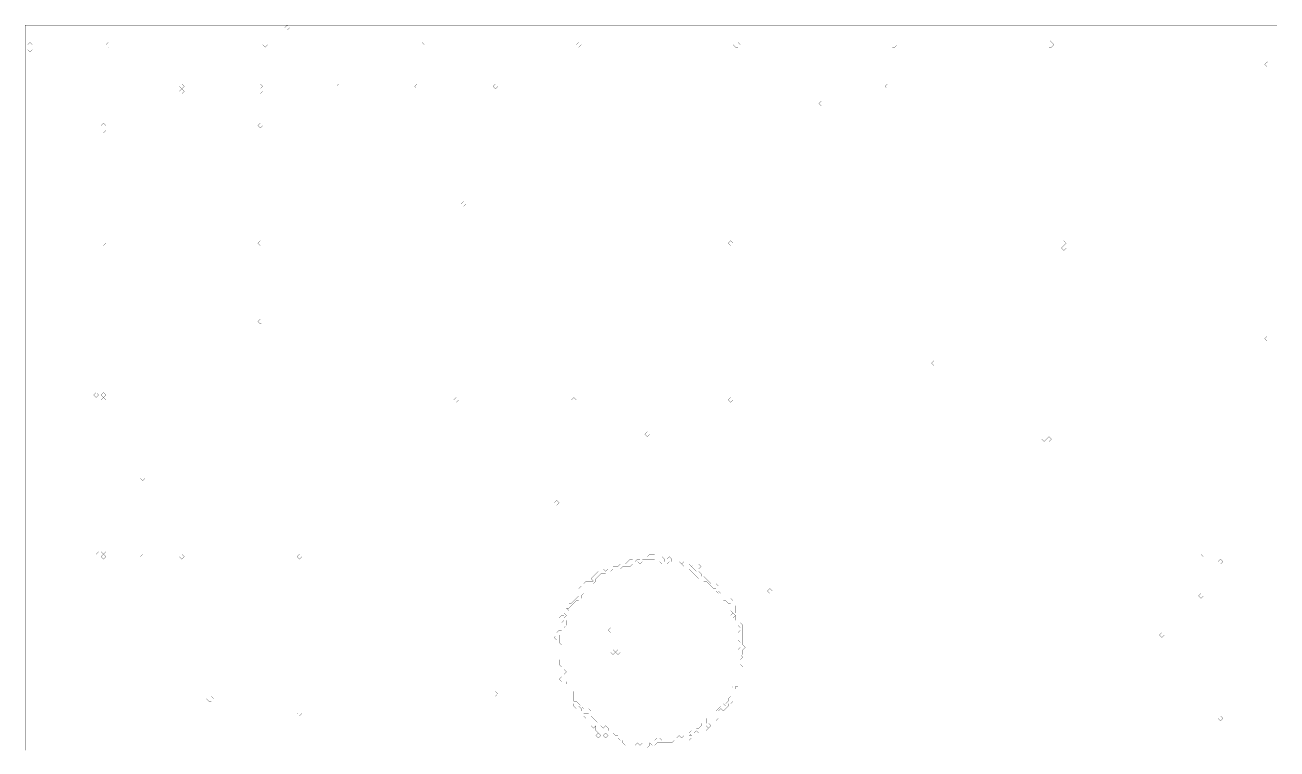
# Model space of a CAD drawing. Header units: metres. Extents: x 0 to 4870, y -4870 to 0.
# Drawn here: x 0 to 4870, y -2816 to 0 of the extents above; entities that cross this region are included whole.
import ezdxf

# ---------------------------------------------------------------- set-up
doc = ezdxf.new("R2010")
doc.units = ezdxf.units.M
doc.layers.add('conductor', color=1, linetype='Continuous')
doc.layers.add('substrate', color=5, linetype='Continuous')

msp = doc.modelspace()

# ---------------------------------------------------------------- linework, layer by layer
at = {"layer": 'conductor', "const_width": 0.5}
for points in [[(2067.9, -1858.2)], [(2401.4, -2077.4), (2401.4, -2086.9), (2391.9, -2096.4), (2382.3, -2086.9), (2372.8, -2096.4), (2363.3, -2096.4), (2353.7, -2106), (2344.2, -2106), (2334.7, -2106), (2325.1, -2106), (2315.6, -2115.5), (2306.1, -2115.5), (2296.6, -2115.5), (2287, -2115.5), (2277.5, -2125), (2268, -2125), (2258.4, -2134.6), (2248.9, -2134.6), (2239.4, -2134.6), (2229.9, -2144.1), (2220.3, -2153.6), (2220.3, -2163.2), (2210.8, -2172.7), (2201.3, -2172.7), (2191.7, -2172.7), (2182.2, -2182.2), (2172.7, -2191.7), (2172.7, -2201.3), (2172.7, -2210.8), (2163.2, -2220.3), (2163.2, -2229.9), (2153.6, -2239.4), (2144.1, -2239.4), (2134.6, -2248.9), (2125, -2258.4), (2115.5, -2268), (2106, -2268), (2115.5, -2277.5), (2106, -2287), (2096.4, -2287), (2106, -2296.6), (2096.4, -2306.1), (2106, -2315.6), (2106, -2325.1), (2106, -2334.7), (2096.4, -2344.2), (2096.4, -2353.7), (2086.9, -2363.3), (2077.4, -2372.8), (2077.4, -2382.3), (2077.4, -2391.9), (2077.4, -2401.4), (2086.9, -2410.9), (2077.4, -2420.4), (2086.9, -2430), (2086.9, -2439.5), (2086.9, -2449), (2086.9, -2458.6), (2086.9, -2468.1), (2086.9, -2477.6), (2086.9, -2487.1), (2096.4, -2496.7), (2096.4, -2506.2), (2106, -2515.7), (2096.4, -2525.3), (2096.4, -2534.8), (2096.4, -2544.3), (2106, -2553.9), (2106, -2563.4), (2115.5, -2572.9), (2125, -2582.4), (2134.6, -2592), (2134.6, -2601.5), (2134.6, -2611), (2134.6, -2620.6), (2134.6, -2630.1), (2144.1, -2630.1), (2153.6, -2639.6), (2163.2, -2649.1), (2172.7, -2658.7), (2182.2, -2658.7), (2191.7, -2658.7), (2201.3, -2668.2), (2201.3, -2677.7), (2191.7, -2687.3), (2201.3, -2687.3), (2210.8, -2696.8), (2220.3, -2706.3), (2229.9, -2715.8), (2229.9, -2725.4), (2239.4, -2725.4), (2248.9, -2734.9), (2258.4, -2725.4), (2268, -2734.9), (2268, -2744.4), (2277.5, -2744.4), (2287, -2744.4), (2296.6, -2754), (2306.1, -2754), (2315.6, -2763.5), (2325.1, -2773), (2334.7, -2782.6), (2344.2, -2782.6), (2353.7, -2782.6), (2363.3, -2782.6), (2372.8, -2782.6), (2382.3, -2782.6), (2391.9, -2782.6), (2401.4, -2782.6), (2410.9, -2782.6), (2420.4, -2782.6), (2430, -2782.6), (2439.5, -2782.6), (2449, -2782.6), (2458.6, -2773), (2468.1, -2773), (2477.6, -2782.6), (2487.1, -2782.6), (2496.7, -2773), (2506.2, -2773), (2515.7, -2773), (2525.3, -2773), (2534.8, -2773), (2544.3, -2763.5), (2553.9, -2773), (2563.4, -2763.5), (2572.9, -2773), (2582.4, -2763.5), (2592, -2763.5), (2582.4, -2754), (2592, -2744.4), (2601.5, -2744.4), (2611, -2734.9), (2620.6, -2734.9), (2630.1, -2725.4), (2630.1, -2715.8), (2639.6, -2706.3), (2649.1, -2715.8), (2649.1, -2706.3), (2649.1, -2696.8), (2658.7, -2687.3), (2668.2, -2687.3), (2677.7, -2687.3), (2687.3, -2696.8), (2687.3, -2687.3), (2687.3, -2677.7), (2687.3, -2668.2), (2696.8, -2658.7), (2706.3, -2649.1), (2715.8, -2639.6), (2725.4, -2649.1), (2725.4, -2639.6), (2734.9, -2630.1), (2734.9, -2620.6), (2744.4, -2611), (2744.4, -2601.5), (2744.4, -2592), (2744.4, -2582.4), (2754, -2572.9), (2754, -2563.4), (2763.5, -2553.9), (2773, -2544.3), (2773, -2534.8), (2773, -2525.3), (2773, -2515.7), (2782.6, -2506.2), (2792.1, -2496.7), (2782.6, -2487.1), (2792.1, -2477.6), (2782.6, -2468.1), (2792.1, -2458.6), (2782.6, -2449), (2782.6, -2439.5), (2773, -2430), (2782.6, -2420.4), (2773, -2410.9), (2782.6, -2401.4), (2773, -2391.9), (2773, -2382.3), (2773, -2372.8), (2773, -2363.3), (2782.6, -2353.7), (2782.6, -2344.2), (2773, -2334.7), (2773, -2325.1), (2763.5, -2315.6), (2763.5, -2306.1), (2763.5, -2296.6), (2754, -2287), (2744.4, -2277.5), (2744.4, -2268), (2744.4, -2258.4), (2744.4, -2248.9), (2734.9, -2248.9), (2725.4, -2239.4), (2715.8, -2239.4), (2706.3, -2229.9), (2696.8, -2220.3), (2696.8, -2210.8), (2687.3, -2201.3), (2687.3, -2191.7), (2677.7, -2191.7), (2668.2, -2182.2), (2658.7, -2172.7), (2649.1, -2163.2), (2639.6, -2163.2), (2630.1, -2153.6), (2620.6, -2153.6), (2611, -2144.1), (2601.5, -2134.6), (2592, -2125), (2582.4, -2115.5), (2572.9, -2115.5), (2563.4, -2115.5), (2553.9, -2106), (2563.4, -2096.4), (2553.9, -2106), (2544.3, -2115.5), (2534.8, -2106), (2534.8, -2096.4), (2525.3, -2096.4), (2515.7, -2096.4), (2506.2, -2086.9), (2496.7, -2096.4), (2487.1, -2096.4), (2477.6, -2096.4), (2468.1, -2086.9), (2458.6, -2086.9), (2449, -2077.4), (2439.5, -2077.4), (2430, -2077.4), (2420.4, -2077.4), (2410.9, -2077.4)], [(2744.4, -2296.6), (2754, -2287), (2763.5, -2296.6), (2754, -2306.1)], [(2268, -2353.7), (2277.5, -2344.2), (2287, -2353.7), (2277.5, -2363.3)], [(2277.5, -2439.5), (2287, -2430), (2296.6, -2439.5), (2287, -2449)], [(2296.6, -2439.5), (2306.1, -2430), (2315.6, -2439.5), (2306.1, -2449)]]:
    msp.add_lwpolyline(points, close=True, dxfattribs=at)
at = {"layer": 'substrate', "const_width": 0.5}
msp.add_lwpolyline([(4869.5, -2820.7), (4869.5, -2811.1), (4869.5, -2801.6), (4869.5, -2792.1), (4869.5, -2782.6), (4869.5, -2773), (4869.5, -2763.5), (4869.5, -2754), (4869.5, -2744.4), (4869.5, -2734.9), (4869.5, -2725.4), (4869.5, -2715.8), (4869.5, -2706.3), (4869.5, -2696.8), (4869.5, -2687.3), (4869.5, -2677.7), (4869.5, -2668.2), (4869.5, -2658.7), (4869.5, -2649.1), (4869.5, -2639.6), (4869.5, -2630.1), (4869.5, -2620.6), (4869.5, -2611), (4869.5, -2601.5), (4869.5, -2592), (4869.5, -2582.4), (4869.5, -2572.9), (4869.5, -2563.4), (4869.5, -2553.9), (4869.5, -2544.3), (4869.5, -2534.8), (4869.5, -2525.3), (4869.5, -2515.7), (4869.5, -2506.2), (4869.5, -2496.7), (4869.5, -2487.1), (4869.5, -2477.6), (4869.5, -2468.1), (4869.5, -2458.6), (4869.5, -2449), (4869.5, -2439.5), (4869.5, -2430), (4869.5, -2420.4), (4869.5, -2410.9), (4869.5, -2401.4), (4869.5, -2391.9), (4869.5, -2382.3), (4869.5, -2372.8), (4869.5, -2363.3), (4869.5, -2353.7), (4869.5, -2344.2), (4869.5, -2334.7), (4869.5, -2325.1), (4869.5, -2315.6), (4869.5, -2306.1), (4869.5, -2296.6), (4869.5, -2287), (4869.5, -2277.5), (4869.5, -2268), (4869.5, -2258.4), (4869.5, -2248.9), (4869.5, -2239.4), (4869.5, -2229.9), (4869.5, -2220.3), (4869.5, -2210.8), (4869.5, -2201.3), (4869.5, -2191.7), (4869.5, -2182.2), (4869.5, -2172.7), (4869.5, -2163.2), (4869.5, -2153.6), (4869.5, -2144.1), (4869.5, -2134.6), (4869.5, -2125), (4869.5, -2115.5), (4869.5, -2106), (4869.5, -2096.4), (4869.5, -2086.9), (4869.5, -2077.4), (4869.5, -2067.9), (4869.5, -2058.3), (4869.5, -2048.8), (4869.5, -2039.3), (4869.5, -2029.7), (4869.5, -2020.2), (4869.5, -2010.7), (4869.5, -2001.2), (4869.5, -1991.6), (4869.5, -1982.1), (4869.5, -1972.6), (4869.5, -1963), (4869.5, -1953.5), (4869.5, -1944), (4869.5, -1934.4), (4869.5, -1924.9), (4869.5, -1915.4), (4869.5, -1905.9), (4869.5, -1896.3), (4869.5, -1886.8), (4869.5, -1877.3), (4869.5, -1867.7), (4869.5, -1858.2), (4869.5, -1848.7), (4869.5, -1839.2), (4869.5, -1829.6), (4869.5, -1820.1), (4869.5, -1810.6), (4869.5, -1801), (4869.5, -1791.5), (4869.5, -1782), (4869.5, -1772.4), (4869.5, -1762.9), (4869.5, -1753.4), (4869.5, -1743.9), (4869.5, -1734.3), (4869.5, -1724.8), (4869.5, -1715.3), (4869.5, -1705.7), (4869.5, -1696.2), (4869.5, -1686.7), (4869.5, -1677.2), (4869.5, -1667.6), (4869.5, -1658.1), (4869.5, -1648.6), (4869.5, -1639), (4869.5, -1629.5), (4869.5, -1620), (4869.5, -1610.5), (4869.5, -1600.9), (4869.5, -1591.4), (4869.5, -1581.9), (4869.5, -1572.3), (4869.5, -1562.8), (4869.5, -1553.3), (4869.5, -1543.7), (4869.5, -1534.2), (4869.5, -1524.7), (4869.5, -1515.2), (4869.5, -1505.6), (4869.5, -1496.1), (4869.5, -1486.6), (4869.5, -1477), (4869.5, -1467.5), (4869.5, -1458), (4869.5, -1448.5), (4869.5, -1438.9), (4869.5, -1429.4), (4869.5, -1419.9), (4869.5, -1410.3), (4869.5, -1400.8), (4869.5, -1391.3), (4869.5, -1381.7), (4869.5, -1372.2), (4869.5, -1362.7), (4869.5, -1353.2), (4869.5, -1343.6), (4869.5, -1334.1), (4869.5, -1324.6), (4869.5, -1315), (4869.5, -1305.5), (4869.5, -1296), (4869.5, -1286.5), (4869.5, -1276.9), (4869.5, -1267.4), (4869.5, -1257.9), (4869.5, -1248.3), (4869.5, -1238.8), (4869.5, -1229.3), (4869.5, -1219.8), (4869.5, -1210.2), (4869.5, -1200.7), (4869.5, -1191.2), (4869.5, -1181.6), (4869.5, -1172.1), (4869.5, -1162.6), (4869.5, -1153), (4869.5, -1143.5), (4869.5, -1134), (4869.5, -1124.5), (4869.5, -1114.9), (4869.5, -1105.4), (4869.5, -1095.9), (4869.5, -1086.3), (4869.5, -1076.8), (4869.5, -1067.3), (4869.5, -1057.8), (4869.5, -1048.2), (4869.5, -1038.7), (4869.5, -1029.2), (4869.5, -1019.6), (4869.5, -1010.1), (4869.5, -1000.6), (4869.5, -991), (4869.5, -981.5), (4869.5, -972), (4869.5, -962.5), (4869.5, -952.9), (4869.5, -943.4), (4869.5, -933.9), (4869.5, -924.3), (4869.5, -914.8), (4869.5, -905.3), (4869.5, -895.8), (4869.5, -886.2), (4869.5, -876.7), (4869.5, -867.2), (4869.5, -857.6), (4869.5, -848.1), (4869.5, -838.6), (4869.5, -829), (4869.5, -819.5), (4869.5, -810), (4869.5, -800.5), (4869.5, -790.9), (4869.5, -781.4), (4869.5, -771.9), (4869.5, -762.3), (4869.5, -752.8), (4869.5, -743.3), (4869.5, -733.8), (4869.5, -724.2), (4869.5, -714.7), (4869.5, -705.2), (4869.5, -695.6), (4869.5, -686.1), (4869.5, -676.6), (4869.5, -667.1), (4869.5, -657.5), (4869.5, -648), (4869.5, -638.5), (4869.5, -628.9), (4869.5, -619.4), (4869.5, -609.9), (4869.5, -600.3), (4869.5, -590.8), (4869.5, -581.3), (4869.5, -571.8), (4869.5, -562.2), (4869.5, -552.7), (4869.5, -543.2), (4869.5, -533.6), (4869.5, -524.1), (4869.5, -514.6), (4869.5, -505.1), (4869.5, -495.5), (4869.5, -486), (4869.5, -476.5), (4869.5, -466.9), (4869.5, -457.4), (4869.5, -447.9), (4869.5, -438.3), (4869.5, -428.8), (4869.5, -419.3), (4869.5, -409.8), (4869.5, -400.2), (4869.5, -390.7), (4869.5, -381.2), (4869.5, -371.6), (4869.5, -362.1), (4869.5, -352.6), (4869.5, -343.1), (4869.5, -333.5), (4869.5, -324), (4869.5, -314.5), (4869.5, -304.9), (4869.5, -295.4), (4869.5, -285.9), (4869.5, -276.3), (4869.5, -266.8), (4869.5, -257.3), (4869.5, -247.8), (4869.5, -238.2), (4869.5, -228.7), (4869.5, -219.2), (4869.5, -209.6), (4869.5, -200.1), (4869.5, -190.6), (4869.5, -181.1), (4869.5, -171.5), (4869.5, -162), (4869.5, -152.5), (4869.5, -142.9), (4869.5, -133.4), (4869.5, -123.9), (4869.5, -114.4), (4869.5, -104.8), (4869.5, -95.3), (4869.5, -85.8), (4869.5, -76.2), (4869.5, -66.7), (4869.5, -57.2), (4869.5, -47.6), (4869.5, -38.1), (4869.5, -28.6), (4869.5, -19.1), (4869.5, -9.5), (4869.5, 0), (4859.9, 0), (4850.4, 0), (4840.9, 0), (4831.4, 0), (4821.8, 0), (4812.3, 0), (4802.8, 0), (4793.2, 0), (4783.7, 0), (4774.2, 0), (4764.6, 0), (4755.1, 0), (4745.6, 0), (4736.1, 0), (4726.5, 0), (4717, 0), (4707.5, 0), (4697.9, 0), (4688.4, 0), (4678.9, 0), (4669.4, 0), (4659.8, 0), (4650.3, 0), (4640.8, 0), (4631.2, 0), (4621.7, 0), (4612.2, 0), (4602.7, 0), (4593.1, 0), (4583.6, 0), (4574.1, 0), (4564.5, 0), (4555, 0), (4545.5, 0), (4535.9, 0), (4526.4, 0), (4516.9, 0), (4507.4, 0), (4497.8, 0), (4488.3, 0), (4478.8, 0), (4469.2, 0), (4459.7, 0), (4450.2, 0), (4440.7, 0), (4431.1, 0), (4421.6, 0), (4412.1, 0), (4402.5, 0), (4393, 0), (4383.5, 0), (4373.9, 0), (4364.4, 0), (4354.9, 0), (4345.4, 0), (4335.8, 0), (4326.3, 0), (4316.8, 0), (4307.2, 0), (4297.7, 0), (4288.2, 0), (4278.7, 0), (4269.1, 0), (4259.6, 0), (4250.1, 0), (4240.5, 0), (4231, 0), (4221.5, 0), (4211.9, 0), (4202.4, 0), (4192.9, 0), (4183.4, 0), (4173.8, 0), (4164.3, 0), (4154.8, 0), (4145.2, 0), (4135.7, 0), (4126.2, 0), (4116.7, 0), (4107.1, 0), (4097.6, 0), (4088.1, 0), (4078.5, 0), (4069, 0), (4059.5, 0), (4050, 0), (4040.4, 0), (4030.9, 0), (4021.4, 0), (4011.8, 0), (4002.3, 0), (3992.8, 0), (3983.2, 0), (3973.7, 0), (3964.2, 0), (3954.7, 0), (3945.1, 0), (3935.6, 0), (3926.1, 0), (3916.5, 0), (3907, 0), (3897.5, 0), (3888, 0), (3878.4, 0), (3868.9, 0), (3859.4, 0), (3849.8, 0), (3840.3, 0), (3830.8, 0), (3821.2, 0), (3811.7, 0), (3802.2, 0), (3792.7, 0), (3783.1, 0), (3773.6, 0), (3764.1, 0), (3754.5, 0), (3745, 0), (3735.5, 0), (3726, 0), (3716.4, 0), (3706.9, 0), (3697.4, 0), (3687.8, 0), (3678.3, 0), (3668.8, 0), (3659.2, 0), (3649.7, 0), (3640.2, 0), (3630.7, 0), (3621.1, 0), (3611.6, 0), (3602.1, 0), (3592.5, 0), (3583, 0), (3573.5, 0), (3564, 0), (3554.4, 0), (3544.9, 0), (3535.4, 0), (3525.8, 0), (3516.3, 0), (3506.8, 0), (3497.3, 0), (3487.7, 0), (3478.2, 0), (3468.7, 0), (3459.1, 0), (3449.6, 0), (3440.1, 0), (3430.5, 0), (3421, 0), (3411.5, 0), (3402, 0), (3392.4, 0), (3382.9, 0), (3373.4, 0), (3363.8, 0), (3354.3, 0), (3344.8, 0), (3335.3, 0), (3325.7, 0), (3316.2, 0), (3306.7, 0), (3297.1, 0), (3287.6, 0), (3278.1, 0), (3268.5, 0), (3259, 0), (3249.5, 0), (3240, 0), (3230.4, 0), (3220.9, 0), (3211.4, 0), (3201.8, 0), (3192.3, 0), (3182.8, 0), (3173.3, 0), (3163.7, 0), (3154.2, 0), (3144.7, 0), (3135.1, 0), (3125.6, 0), (3116.1, 0), (3106.6, 0), (3097, 0), (3087.5, 0), (3078, 0), (3068.4, 0), (3058.9, 0), (3049.4, 0), (3039.8, 0), (3030.3, 0), (3020.8, 0), (3011.3, 0), (3001.7, 0), (2992.2, 0), (2982.7, 0), (2973.1, 0), (2963.6, 0), (2954.1, 0), (2944.6, 0), (2935, 0), (2925.5, 0), (2916, 0), (2906.4, 0), (2896.9, 0), (2887.4, 0), (2877.8, 0), (2868.3, 0), (2858.8, 0), (2849.3, 0), (2839.7, 0), (2830.2, 0), (2820.7, 0), (2811.1, 0), (2801.6, 0), (2792.1, 0), (2782.6, 0), (2773, 0), (2763.5, 0), (2754, 0), (2744.4, 0), (2734.9, 0), (2725.4, 0), (2715.8, 0), (2706.3, 0), (2696.8, 0), (2687.3, 0), (2677.7, 0), (2668.2, 0), (2658.7, 0), (2649.1, 0), (2639.6, 0), (2630.1, 0), (2620.6, 0), (2611, 0), (2601.5, 0), (2592, 0), (2582.4, 0), (2572.9, 0), (2563.4, 0), (2553.9, 0), (2544.3, 0), (2534.8, 0), (2525.3, 0), (2515.7, 0), (2506.2, 0), (2496.7, 0), (2487.1, 0), (2477.6, 0), (2468.1, 0), (2458.6, 0), (2449, 0), (2439.5, 0), (2430, 0), (2420.4, 0), (2410.9, 0), (2401.4, 0), (2391.9, 0), (2382.3, 0), (2372.8, 0), (2363.3, 0), (2353.7, 0), (2344.2, 0), (2334.7, 0), (2325.1, 0), (2315.6, 0), (2306.1, 0), (2296.6, 0), (2287, 0), (2277.5, 0), (2268, 0), (2258.4, 0), (2248.9, 0), (2239.4, 0), (2229.9, 0), (2220.3, 0), (2210.8, 0), (2201.3, 0), (2191.7, 0), (2182.2, 0), (2172.7, 0), (2163.2, 0), (2153.6, 0), (2144.1, 0), (2134.6, 0), (2125, 0), (2115.5, 0), (2106, 0), (2096.4, 0), (2086.9, 0), (2077.4, 0), (2067.9, 0), (2058.3, 0), (2048.8, 0), (2039.3, 0), (2029.7, 0), (2020.2, 0), (2010.7, 0), (2001.2, 0), (1991.6, 0), (1982.1, 0), (1972.6, 0), (1963, 0), (1953.5, 0), (1944, 0), (1934.4, 0), (1924.9, 0), (1915.4, 0), (1905.9, 0), (1896.3, 0), (1886.8, 0), (1877.3, 0), (1867.7, 0), (1858.2, 0), (1848.7, 0), (1839.2, 0), (1829.6, 0), (1820.1, 0), (1810.6, 0), (1801, 0), (1791.5, 0), (1782, 0), (1772.4, 0), (1762.9, 0), (1753.4, 0), (1743.9, 0), (1734.3, 0), (1724.8, 0), (1715.3, 0), (1705.7, 0), (1696.2, 0), (1686.7, 0), (1677.2, 0), (1667.6, 0), (1658.1, 0), (1648.6, 0), (1639, 0), (1629.5, 0), (1620, 0), (1610.5, 0), (1600.9, 0), (1591.4, 0), (1581.9, 0), (1572.3, 0), (1562.8, 0), (1553.3, 0), (1543.7, 0), (1534.2, 0), (1524.7, 0), (1515.2, 0), (1505.6, 0), (1496.1, 0), (1486.6, 0), (1477, 0), (1467.5, 0), (1458, 0), (1448.5, 0), (1438.9, 0), (1429.4, 0), (1419.9, 0), (1410.3, 0), (1400.8, 0), (1391.3, 0), (1381.7, 0), (1372.2, 0), (1362.7, 0), (1353.2, 0), (1343.6, 0), (1334.1, 0), (1324.6, 0), (1315, 0), (1305.5, 0), (1296, 0), (1286.5, 0), (1276.9, 0), (1267.4, 0), (1257.9, 0), (1248.3, 0), (1238.8, 0), (1229.3, 0), (1219.8, 0), (1210.2, 0), (1200.7, 0), (1191.2, 0), (1181.6, 0), (1172.1, 0), (1162.6, 0), (1153, 0), (1143.5, 0), (1134, 0), (1124.5, 0), (1114.9, 0), (1105.4, 0), (1095.9, 0), (1086.3, 0), (1076.8, 0), (1067.3, 0), (1057.8, 0), (1048.2, 0), (1038.7, 0), (1029.2, 0), (1019.6, 0), (1010.1, 0), (1000.6, 0), (991, 0), (981.5, 0), (972, 0), (962.5, 0), (952.9, 0), (943.4, 0), (933.9, 0), (924.3, 0), (914.8, 0), (905.3, 0), (895.8, 0), (886.2, 0), (876.7, 0), (867.2, 0), (857.6, 0), (848.1, 0), (838.6, 0), (829, 0), (819.5, 0), (810, 0), (800.5, 0), (790.9, 0), (781.4, 0), (771.9, 0), (762.3, 0), (752.8, 0), (743.3, 0), (733.8, 0), (724.2, 0), (714.7, 0), (705.2, 0), (695.6, 0), (686.1, 0), (676.6, 0), (667.1, 0), (657.5, 0), (648, 0), (638.5, 0), (628.9, 0), (619.4, 0), (609.9, 0), (600.3, 0), (590.8, 0), (581.3, 0), (571.8, 0), (562.2, 0), (552.7, 0), (543.2, 0), (533.6, 0), (524.1, 0), (514.6, 0), (505.1, 0), (495.5, 0), (486, 0), (476.5, 0), (466.9, 0), (457.4, 0), (447.9, 0), (438.3, 0), (428.8, 0), (419.3, 0), (409.8, 0), (400.2, 0), (390.7, 0), (381.2, 0), (371.6, 0), (362.1, 0), (352.6, 0), (343.1, 0), (333.5, 0), (324, 0), (314.5, 0), (304.9, 0), (295.4, 0), (285.9, 0), (276.3, 0), (266.8, 0), (257.3, 0), (247.8, 0), (238.2, 0), (228.7, 0), (219.2, 0), (209.6, 0), (200.1, 0), (190.6, 0), (181.1, 0), (171.5, 0), (162, 0), (152.5, 0), (142.9, 0), (133.4, 0), (123.9, 0), (114.4, 0), (104.8, 0), (95.3, 0), (85.8, 0), (76.2, 0), (66.7, 0), (57.2, 0), (47.6, 0), (38.1, 0), (28.6, 0), (19.1, 0), (9.5, 0), (0, 0), (0, -9.5), (0, -19.1), (0, -28.6), (0, -38.1), (0, -47.6), (0, -57.2), (0, -66.7), (0, -76.2), (0, -85.8), (0, -95.3), (0, -104.8), (0, -114.4), (0, -123.9), (0, -133.4), (0, -142.9), (0, -152.5), (0, -162), (0, -171.5), (0, -181.1), (0, -190.6), (0, -200.1), (0, -209.6), (0, -219.2), (0, -228.7), (0, -238.2), (0, -247.8), (0, -257.3), (0, -266.8), (0, -276.3), (0, -285.9), (0, -295.4), (0, -304.9), (0, -314.5), (0, -324), (0, -333.5), (0, -343.1), (0, -352.6), (0, -362.1), (0, -371.6), (0, -381.2), (0, -390.7), (0, -400.2), (0, -409.8), (0, -419.3), (0, -428.8), (0, -438.3), (0, -447.9), (0, -457.4), (0, -466.9), (0, -476.5), (0, -486), (0, -495.5), (0, -505.1), (0, -514.6), (0, -524.1), (0, -533.6), (0, -543.2), (0, -552.7), (0, -562.2), (0, -571.8), (0, -581.3), (0, -590.8), (0, -600.3), (0, -609.9), (0, -619.4), (0, -628.9), (0, -638.5), (0, -648), (0, -657.5), (0, -667.1), (0, -676.6), (0, -686.1), (0, -695.6), (0, -705.2), (0, -714.7), (0, -724.2), (0, -733.8), (0, -743.3), (0, -752.8), (0, -762.3), (0, -771.9), (0, -781.4), (0, -790.9), (0, -800.5), (0, -810), (0, -819.5), (0, -829), (0, -838.6), (0, -848.1), (0, -857.6), (0, -867.2), (0, -876.7), (0, -886.2), (0, -895.8), (0, -905.3), (0, -914.8), (0, -924.3), (0, -933.9), (0, -943.4), (0, -952.9), (0, -962.5), (0, -972), (0, -981.5), (0, -991), (0, -1000.6), (0, -1010.1), (0, -1019.6), (0, -1029.2), (0, -1038.7), (0, -1048.2), (0, -1057.8), (0, -1067.3), (0, -1076.8), (0, -1086.3), (0, -1095.9), (0, -1105.4), (0, -1114.9), (0, -1124.5), (0, -1134), (0, -1143.5), (0, -1153), (0, -1162.6), (0, -1172.1), (0, -1181.6), (0, -1191.2), (0, -1200.7), (0, -1210.2), (0, -1219.8), (0, -1229.3), (0, -1238.8), (0, -1248.3), (0, -1257.9), (0, -1267.4), (0, -1276.9), (0, -1286.5), (0, -1296), (0, -1305.5), (0, -1315), (0, -1324.6), (0, -1334.1), (0, -1343.6), (0, -1353.2), (0, -1362.7), (0, -1372.2), (0, -1381.7), (0, -1391.3), (0, -1400.8), (0, -1410.3), (0, -1419.9), (0, -1429.4), (0, -1438.9), (0, -1448.5), (0, -1458), (0, -1467.5), (0, -1477), (0, -1486.6), (0, -1496.1), (0, -1505.6), (0, -1515.2), (0, -1524.7), (0, -1534.2), (0, -1543.7), (0, -1553.3), (0, -1562.8), (0, -1572.3), (0, -1581.9), (0, -1591.4), (0, -1600.9), (0, -1610.5), (0, -1620), (0, -1629.5), (0, -1639), (0, -1648.6), (0, -1658.1), (0, -1667.6), (0, -1677.2), (0, -1686.7), (0, -1696.2), (0, -1705.7), (0, -1715.3), (0, -1724.8), (0, -1734.3), (0, -1743.9), (0, -1753.4), (0, -1762.9), (0, -1772.4), (0, -1782), (0, -1791.5), (0, -1801), (0, -1810.6), (0, -1820.1), (0, -1829.6), (0, -1839.2), (0, -1848.7), (0, -1858.2), (0, -1867.7), (0, -1877.3), (0, -1886.8), (0, -1896.3), (0, -1905.9), (0, -1915.4), (0, -1924.9), (0, -1934.4), (0, -1944), (0, -1953.5), (0, -1963), (0, -1972.6), (0, -1982.1), (0, -1991.6), (0, -2001.2), (0, -2010.7), (0, -2020.2), (0, -2029.7), (0, -2039.3), (0, -2048.8), (0, -2058.3), (0, -2067.9), (0, -2077.4), (0, -2086.9), (0, -2096.4), (0, -2106), (0, -2115.5), (0, -2125), (0, -2134.6), (0, -2144.1), (0, -2153.6), (0, -2163.2), (0, -2172.7), (0, -2182.2), (0, -2191.7), (0, -2201.3), (0, -2210.8), (0, -2220.3), (0, -2229.9), (0, -2239.4), (0, -2248.9), (0, -2258.4), (0, -2268), (0, -2277.5), (0, -2287), (0, -2296.6), (0, -2306.1), (0, -2315.6), (0, -2325.1), (0, -2334.7), (0, -2344.2), (0, -2353.7), (0, -2363.3), (0, -2372.8), (0, -2382.3), (0, -2391.9), (0, -2401.4), (0, -2410.9), (0, -2420.4), (0, -2430), (0, -2439.5), (0, -2449), (0, -2458.6), (0, -2468.1), (0, -2477.6), (0, -2487.1), (0, -2496.7), (0, -2506.2), (0, -2515.7), (0, -2525.3), (0, -2534.8), (0, -2544.3), (0, -2553.9), (0, -2563.4), (0, -2572.9), (0, -2582.4), (0, -2592), (0, -2601.5), (0, -2611), (0, -2620.6), (0, -2630.1), (0, -2639.6), (0, -2649.1), (0, -2658.7), (0, -2668.2), (0, -2677.7), (0, -2687.3), (0, -2696.8), (0, -2706.3), (0, -2715.8), (0, -2725.4), (0, -2734.9), (0, -2744.4), (0, -2754), (0, -2763.5), (0, -2773), (0, -2782.6), (0, -2792.1), (0, -2801.6), (0, -2811.1), (0, -2820.7)], dxfattribs=at)
for points in [[(1010.1, -9.5), (1019.6, 0), (1029.2, -9.5), (1019.6, -19.1)], [(9.5, -76.2), (19.1, -66.7), (28.6, -76.2), (19.1, -85.8)], [(9.5, -95.3), (19.1, -85.8), (28.6, -95.3), (19.1, -104.8)], [(314.5, -76.2), (324, -66.7), (333.5, -76.2), (324, -85.8)], [(924.3, -76.2), (933.9, -66.7), (943.4, -76.2), (933.9, -85.8)], [(1534.2, -76.2), (1543.7, -66.7), (1553.3, -76.2), (1543.7, -85.8)], [(2144.1, -76.2), (2153.6, -66.7), (2163.2, -76.2), (2153.6, -85.8)], [(2754, -76.2), (2763.5, -66.7), (2773, -66.7), (2782.6, -76.2), (2773, -85.8), (2763.5, -85.8)], [(3363.8, -76.2), (3373.4, -66.7), (3382.9, -66.7), (3392.4, -76.2), (3382.9, -85.8), (3373.4, -85.8)], [(3973.7, -66.7), (3983.2, -57.2), (3992.8, -66.7), (4002.3, -76.2), (3992.8, -85.8), (3983.2, -85.8), (3973.7, -76.2)], [(4821.8, -152.5), (4831.4, -142.9), (4840.9, -152.5), (4831.4, -162)], [(600.3, -238.2), (609.9, -228.7), (619.4, -238.2), (609.9, -247.8)], [(905.3, -238.2), (914.8, -228.7), (924.3, -238.2), (914.8, -247.8)], [(1210.2, -238.2), (1219.8, -228.7), (1229.3, -238.2), (1219.8, -247.8)], [(1515.2, -238.2), (1524.7, -228.7), (1534.2, -238.2), (1524.7, -247.8)], [(1820.1, -238.2), (1829.6, -228.7), (1839.2, -238.2), (1829.6, -247.8)], [(3344.8, -238.2), (3354.3, -228.7), (3363.8, -238.2), (3354.3, -247.8)], [(600.3, -257.3), (609.9, -247.8), (619.4, -257.3), (609.9, -266.8)], [(905.3, -257.3), (914.8, -247.8), (924.3, -257.3), (914.8, -266.8)], [(3087.5, -304.9), (3097, -295.4), (3106.6, -304.9), (3097, -314.5)], [(295.4, -390.7), (304.9, -381.2), (314.5, -390.7), (304.9, -400.2)], [(905.3, -390.7), (914.8, -381.2), (924.3, -390.7), (914.8, -400.2)], [(295.4, -409.8), (304.9, -400.2), (314.5, -409.8), (304.9, -419.3)], [(1696.2, -695.6), (1705.7, -686.1), (1715.3, -695.6), (1705.7, -705.2)], [(295.4, -848.1), (304.9, -838.6), (314.5, -848.1), (304.9, -857.6)], [(905.3, -848.1), (914.8, -838.6), (924.3, -848.1), (914.8, -857.6)], [(2734.9, -848.1), (2744.4, -838.6), (2754, -848.1), (2744.4, -857.6)], [(4030.9, -848.1), (4040.4, -838.6), (4050, -848.1), (4040.4, -857.6)], [(4030.9, -867.2), (4040.4, -857.6), (4050, -867.2), (4040.4, -876.7)], [(905.3, -1153), (914.8, -1143.5), (924.3, -1153), (914.8, -1162.6)], [(4821.8, -1219.8), (4831.4, -1210.2), (4840.9, -1219.8), (4831.4, -1229.3)], [(3525.8, -1315), (3535.4, -1305.5), (3544.9, -1315), (3535.4, -1324.6)], [(266.8, -1438.9), (276.3, -1429.4), (285.9, -1438.9), (276.3, -1448.5)], [(295.4, -1438.9), (304.9, -1429.4), (314.5, -1438.9), (304.9, -1448.5)], [(295.4, -1458), (304.9, -1448.5), (314.5, -1458), (304.9, -1467.5)], [(1667.6, -1458), (1677.2, -1448.5), (1686.7, -1458), (1677.2, -1467.5)], [(2125, -1458), (2134.6, -1448.5), (2144.1, -1458), (2134.6, -1467.5)], [(2734.9, -1458), (2744.4, -1448.5), (2754, -1458), (2744.4, -1467.5)], [(2410.9, -1591.4), (2420.4, -1581.9), (2430, -1591.4), (2420.4, -1600.9)], [(3954.7, -1610.5), (3964.2, -1600.9), (3973.7, -1610.5), (3964.2, -1620)], [(3973.7, -1610.5), (3983.2, -1600.9), (3992.8, -1610.5), (3983.2, -1620)], [(447.9, -1762.9), (457.4, -1753.4), (466.9, -1762.9), (457.4, -1772.4)], [(2058.3, -1858.2), (2067.9, -1848.7), (2077.4, -1858.2), (2067.9, -1867.7)], [(266.8, -2048.8), (276.3, -2039.3), (285.9, -2048.8), (276.3, -2058.3)], [(295.4, -2048.8), (304.9, -2039.3), (314.5, -2048.8), (304.9, -2058.3)], [(295.4, -2067.9), (304.9, -2058.3), (314.5, -2067.9), (304.9, -2077.4)], [(447.9, -2067.9), (457.4, -2058.3), (466.9, -2067.9), (457.4, -2077.4)], [(600.3, -2067.9), (609.9, -2058.3), (619.4, -2067.9), (609.9, -2077.4)], [(1057.8, -2067.9), (1067.3, -2058.3), (1076.8, -2067.9), (1067.3, -2077.4)], [(2420.4, -2067.9), (2430, -2058.3), (2439.5, -2058.3), (2449, -2058.3), (2458.6, -2067.9), (2468.1, -2067.9), (2477.6, -2067.9), (2487.1, -2077.4), (2487.1, -2086.9), (2496.7, -2086.9), (2496.7, -2077.4), (2506.2, -2067.9), (2515.7, -2077.4), (2515.7, -2086.9), (2525.3, -2086.9), (2534.8, -2086.9), (2544.3, -2086.9), (2553.9, -2096.4), (2563.4, -2106), (2572.9, -2096.4), (2582.4, -2096.4), (2592, -2106), (2592, -2115.5), (2601.5, -2115.5), (2611, -2125), (2620.6, -2125), (2630.1, -2134.6), (2630.1, -2144.1), (2639.6, -2144.1), (2649.1, -2153.6), (2658.7, -2163.2), (2668.2, -2172.7), (2677.7, -2172.7), (2687.3, -2172.7), (2696.8, -2182.2), (2696.8, -2191.7), (2696.8, -2201.3), (2706.3, -2210.8), (2715.8, -2210.8), (2725.4, -2220.3), (2725.4, -2229.9), (2734.9, -2229.9), (2744.4, -2229.9), (2754, -2239.4), (2754, -2248.9), (2763.5, -2258.4), (2763.5, -2268), (2763.5, -2277.5), (2763.5, -2287), (2773, -2296.6), (2782.6, -2306.1), (2782.6, -2315.6), (2782.6, -2325.1), (2792.1, -2334.7), (2792.1, -2344.2), (2792.1, -2353.7), (2792.1, -2363.3), (2792.1, -2372.8), (2792.1, -2382.3), (2792.1, -2391.9), (2792.1, -2401.4), (2792.1, -2410.9), (2801.6, -2420.4), (2792.1, -2430), (2792.1, -2439.5), (2792.1, -2449), (2801.6, -2458.6), (2801.6, -2468.1), (2801.6, -2477.6), (2801.6, -2487.1), (2801.6, -2496.7), (2801.6, -2506.2), (2801.6, -2515.7), (2792.1, -2525.3), (2782.6, -2525.3), (2782.6, -2534.8), (2782.6, -2544.3), (2782.6, -2553.9), (2782.6, -2563.4), (2773, -2572.9), (2763.5, -2572.9), (2763.5, -2582.4), (2754, -2592), (2754, -2601.5), (2754, -2611), (2754, -2620.6), (2754, -2630.1), (2744.4, -2639.6), (2734.9, -2639.6), (2734.9, -2649.1), (2725.4, -2658.7), (2715.8, -2668.2), (2706.3, -2658.7), (2696.8, -2668.2), (2696.8, -2677.7), (2696.8, -2687.3), (2696.8, -2696.8), (2687.3, -2706.3), (2677.7, -2696.8), (2668.2, -2706.3), (2658.7, -2696.8), (2658.7, -2706.3), (2658.7, -2715.8), (2649.1, -2725.4), (2639.6, -2734.9), (2630.1, -2744.4), (2620.6, -2754), (2611, -2744.4), (2601.5, -2754), (2611, -2763.5), (2601.5, -2773), (2592, -2773), (2582.4, -2782.6), (2572.9, -2782.6), (2563.4, -2782.6), (2553.9, -2782.6), (2544.3, -2782.6), (2534.8, -2782.6), (2525.3, -2782.6), (2515.7, -2792.1), (2506.2, -2792.1), (2496.7, -2792.1), (2487.1, -2792.1), (2477.6, -2792.1), (2468.1, -2792.1), (2458.6, -2792.1), (2449, -2801.6), (2439.5, -2801.6), (2430, -2792.1), (2430, -2801.6), (2420.4, -2811.1), (2410.9, -2811.1), (2401.4, -2801.6), (2401.4, -2792.1), (2391.9, -2801.6), (2382.3, -2792.1), (2372.8, -2801.6), (2363.3, -2801.6), (2353.7, -2801.6), (2344.2, -2801.6), (2334.7, -2801.6), (2325.1, -2792.1), (2325.1, -2782.6), (2315.6, -2782.6), (2306.1, -2773), (2306.1, -2763.5), (2296.6, -2763.5), (2287, -2754), (2277.5, -2754), (2268, -2754), (2258.4, -2754), (2248.9, -2754), (2239.4, -2754), (2229.9, -2754), (2220.3, -2744.4), (2220.3, -2734.9), (2220.3, -2725.4), (2210.8, -2734.9), (2201.3, -2725.4), (2201.3, -2715.8), (2201.3, -2706.3), (2201.3, -2696.8), (2191.7, -2696.8), (2182.2, -2696.8), (2172.7, -2687.3), (2182.2, -2677.7), (2191.7, -2677.7), (2182.2, -2677.7), (2172.7, -2677.7), (2163.2, -2668.2), (2163.2, -2658.7), (2153.6, -2649.1), (2144.1, -2658.7), (2134.6, -2649.1), (2134.6, -2639.6), (2125, -2630.1), (2125, -2620.6), (2125, -2611), (2125, -2601.5), (2115.5, -2592), (2115.5, -2582.4), (2106, -2582.4), (2096.4, -2572.9), (2096.4, -2563.4), (2096.4, -2553.9), (2086.9, -2553.9), (2077.4, -2544.3), (2086.9, -2534.8), (2086.9, -2525.3), (2086.9, -2515.7), (2086.9, -2506.2), (2086.9, -2496.7), (2077.4, -2487.1), (2077.4, -2477.6), (2077.4, -2468.1), (2067.9, -2458.6), (2067.9, -2449), (2067.9, -2439.5), (2067.9, -2430), (2067.9, -2420.4), (2067.9, -2410.9), (2067.9, -2401.4), (2067.9, -2391.9), (2058.3, -2382.3), (2067.9, -2372.8), (2067.9, -2363.3), (2077.4, -2353.7), (2086.9, -2353.7), (2086.9, -2344.2), (2086.9, -2334.7), (2086.9, -2325.1), (2096.4, -2315.6), (2086.9, -2315.6), (2077.4, -2306.1), (2086.9, -2296.6), (2096.4, -2296.6), (2086.9, -2296.6), (2077.4, -2287), (2086.9, -2277.5), (2096.4, -2268), (2106, -2258.4), (2115.5, -2248.9), (2125, -2248.9), (2134.6, -2239.4), (2144.1, -2229.9), (2153.6, -2220.3), (2153.6, -2210.8), (2163.2, -2201.3), (2153.6, -2191.7), (2163.2, -2182.2), (2172.7, -2182.2), (2172.7, -2172.7), (2182.2, -2163.2), (2191.7, -2163.2), (2201.3, -2163.2), (2210.8, -2163.2), (2201.3, -2153.6), (2210.8, -2144.1), (2220.3, -2134.6), (2229.9, -2125), (2239.4, -2125), (2248.9, -2115.5), (2258.4, -2125), (2268, -2115.5), (2277.5, -2115.5), (2287, -2106), (2296.6, -2106), (2306.1, -2106), (2315.6, -2096.4), (2325.1, -2096.4), (2334.7, -2096.4), (2344.2, -2086.9), (2353.7, -2077.4), (2363.3, -2077.4), (2372.8, -2086.9), (2382.3, -2077.4), (2391.9, -2077.4), (2401.4, -2067.9), (2410.9, -2067.9)], [(2553.9, -2096.4), (2563.4, -2086.9), (2572.9, -2096.4), (2563.4, -2106)], [(4564.5, -2067.9), (4574.1, -2058.3), (4583.6, -2067.9), (4574.1, -2077.4)], [(4640.8, -2086.9), (4650.3, -2077.4), (4659.8, -2086.9), (4650.3, -2096.4)], [(2592, -2106), (2601.5, -2096.4), (2611, -2106), (2601.5, -2115.5)], [(2611, -2106), (2620.6, -2096.4), (2630.1, -2106), (2620.6, -2115.5)], [(2887.4, -2201.3), (2896.9, -2191.7), (2906.4, -2201.3), (2896.9, -2210.8)], [(4564.5, -2220.3), (4574.1, -2210.8), (4583.6, -2220.3), (4574.1, -2229.9)], [(2277.5, -2353.7)], [(2296.6, -2363.3)], [(4412.1, -2372.8), (4421.6, -2363.3), (4431.1, -2372.8), (4421.6, -2382.3)], [(705.2, -2620.6), (714.7, -2611), (724.2, -2611), (733.8, -2620.6), (724.2, -2630.1), (714.7, -2630.1)], [(1820.1, -2601.5), (1829.6, -2592), (1839.2, -2601.5), (1829.6, -2611)], [(1057.8, -2677.7), (1067.3, -2668.2), (1076.8, -2677.7), (1067.3, -2687.3)], [(2639.6, -2734.9), (2649.1, -2725.4), (2658.7, -2734.9), (2649.1, -2744.4)], [(2649.1, -2725.4), (2658.7, -2715.8), (2668.2, -2725.4), (2658.7, -2734.9)], [(4640.8, -2696.8), (4650.3, -2687.3), (4659.8, -2696.8), (4650.3, -2706.3)], [(2220.3, -2763.5), (2229.9, -2754), (2239.4, -2763.5), (2229.9, -2773)], [(2248.9, -2763.5), (2258.4, -2754), (2268, -2763.5), (2258.4, -2773)]]:
    msp.add_lwpolyline(points, close=True, dxfattribs=at)

doc.saveas('drawing.dxf')
